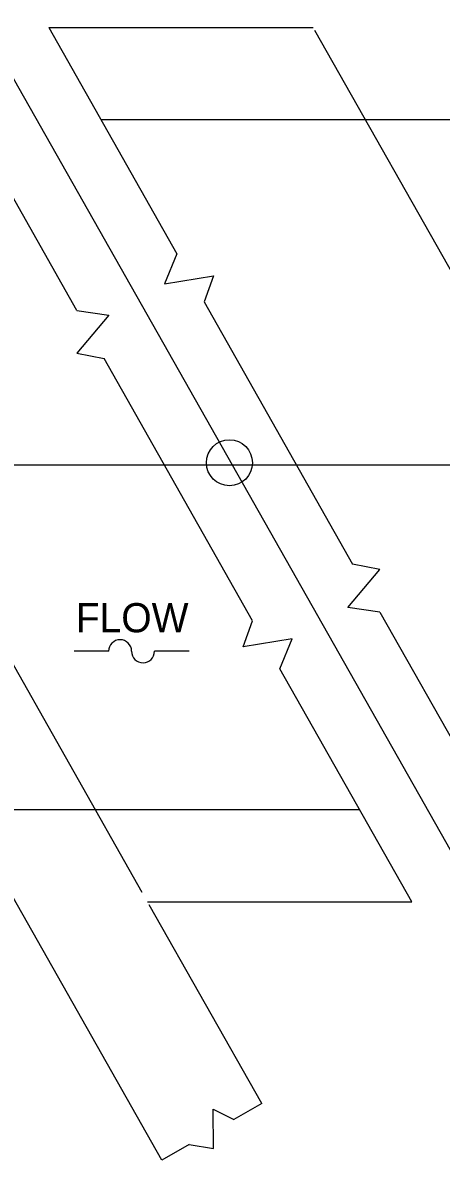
# Model space of a CAD drawing. Extents: x 2133490 to 2172050, y 2138301 to 2145980.
# Drawn here: x 2142079 to 2142165, y 2144846.6 to 2145080.2 of the extents above; entities that cross this region are included whole.
import ezdxf

# ---------------------------------------------------------------- set-up
doc = ezdxf.new("R2010")
doc.units = 0
doc.layers.add('Level 40', color=7, linetype='Continuous')
doc.layers.add('ROW_PR_Notes', color=7, linetype='Continuous')

msp = doc.modelspace()

# ---------------------------------------------------------------- linework, layer by layer
at = {"layer": 'Level 40'}
for p, q in [((2142037.36, 2145138.77), (2142193.56, 2144863.13)), ((2142416.86, 2145060.26), (2142095.1, 2145060.26)), ((2141768.31, 2144989.39), (2142485.26, 2144989.39)), ((2142148.27, 2144918.51), (2142066.8, 2144918.51))]:
    msp.add_line(p, q, dxfattribs=at)
msp.add_circle((2142121.49, 2144989.8), 4.73, dxfattribs=at)
at = {"layer": 'ROW_PR_Notes'}
for p, q in [((2142107.58, 2144846.56), (2141951.5, 2145121.99)), ((2142090.14, 2145021.08), (2142057.23, 2145079.16)), ((2142084.39, 2145079.16), (2142110.7, 2145032.73)), ((2142084.39, 2145079.16), (2142138.7, 2145079.16)), ((2142139, 2145078.63), (2142206.71, 2144959.13)), ((2142110.7, 2145032.73), (2142108.15, 2145026.58)), ((2142108.15, 2145026.58), (2142118.25, 2145028.19)), ((2142118.25, 2145028.19), (2142116.3, 2145022.85)), ((2142116.3, 2145022.85), (2142146.81, 2144968.99)), ((2142103.56, 2144901.56), (2142035.85, 2145021.06)), ((2142090.14, 2145021.08), (2142096.73, 2145020.11)), ((2142096.73, 2145020.11), (2142090.15, 2145012.28)), ((2142090.15, 2145012.28), (2142095.74, 2145011.2)), ((2142126.26, 2144957.35), (2142095.74, 2145011.2)), ((2142145.83, 2144960.08), (2142152.4, 2144967.91)), ((2142152.4, 2144967.91), (2142146.81, 2144968.99)), ((2142152.42, 2144959.1), (2142145.83, 2144960.08)), ((2142152.42, 2144959.1), (2142186.13, 2144899.61)), ((2142124.31, 2144951.99), (2142126.26, 2144957.35)), ((2142134.41, 2144953.61), (2142124.31, 2144951.99)), ((2142131.86, 2144947.46), (2142134.41, 2144953.61)), ((2142096.67, 2144951.09), (2142089.57, 2144951.09)), ((2142089.57, 2144951.09), (2142089.57, 2144951.09)), ((2142113.19, 2144951.09), (2142106.11, 2144951.09)), ((2142158.98, 2144899.61), (2142131.86, 2144947.46)), ((2142104.67, 2144899.61), (2142158.98, 2144899.61)), ((2142128.13, 2144858.2), (2142105, 2144899.02)), ((2142128.13, 2144858.2), (2142122.4, 2144854.96)), ((2142118.16, 2144857.02), (2142122.4, 2144854.96)), ((2142118.25, 2144848.95), (2142118.16, 2144857.02)), ((2142113.22, 2144849.76), (2142107.58, 2144846.56)), ((2142113.22, 2144849.76), (2142118.25, 2144848.95))]:
    msp.add_line(p, q, dxfattribs=at)
for centre, start, end in [((2142099.02, 2144951.09), 360, 180), ((2142103.74, 2144951.09), 180, 0)]:
    msp.add_arc(centre, 2.36, start, end, dxfattribs=at)

# ---------------------------------------------------------------- texts
msp.add_text('FLOW', height=6, dxfattribs=at).set_placement((2142089.9, 2144954.98))

doc.saveas('drawing.dxf')
